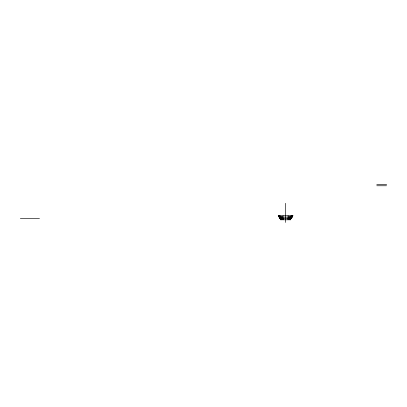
<?xml version="1.0" encoding="UTF-8"?>
<svg xmlns="http://www.w3.org/2000/svg" width="407" height="407" viewBox="0 0 407 407"><rect width="100%" height="100%" fill="white"/><g stroke="black" fill="none" stroke-linecap="round" stroke-linejoin="round"><path stroke-width="0.61" d="M288.232 217.14L291.549 215.746L289.672 218.539L287.953 219.79L288.09 215.746M280.815 219.79L280.235 218.539L280.352 217.14L279.619 215.746L282.941 217.14L283.221 219.79L280.352 217.14L280.983 219.79L281.502 218.539L289.672 218.539L290.186 219.79L292.674 215.746L290.354 219.79L280.815 219.79L278.235 215.746L292.933 215.746L291.346 218.071L292.76 215.746L292.073 216.677M282.941 217.14L283.079 215.746M279.619 215.746L279.365 217.14L280.927 219.79L278.495 215.746L280.169 218.539L279.584 217.608M290.186 219.79L290.822 217.14L288.146 218.539M290.354 219.79L290.934 218.539L290.822 217.14M290.623 218.956L290.13 219.79L291.804 217.14L291.549 215.746M292.017 216.677L292.587 215.746M289.962 219.79L290.567 218.956M291.209 218.071L292.933 215.746M376.77 184.569L386.65 184.569M376.77 185.765L386.533 185.765M279.136 217.14L292.033 217.14M20.35 218.539L39.479 218.539M290.868 218.539L291.132 218.539M280.352 217.14L283.028 218.539M278.235 215.746L279.441 217.14L278.581 215.746M279.624 217.608L280.301 218.539M281.039 219.79L280.459 218.956L280.927 219.79M285.587 203.302L285.587 222.431"/></g></svg>
